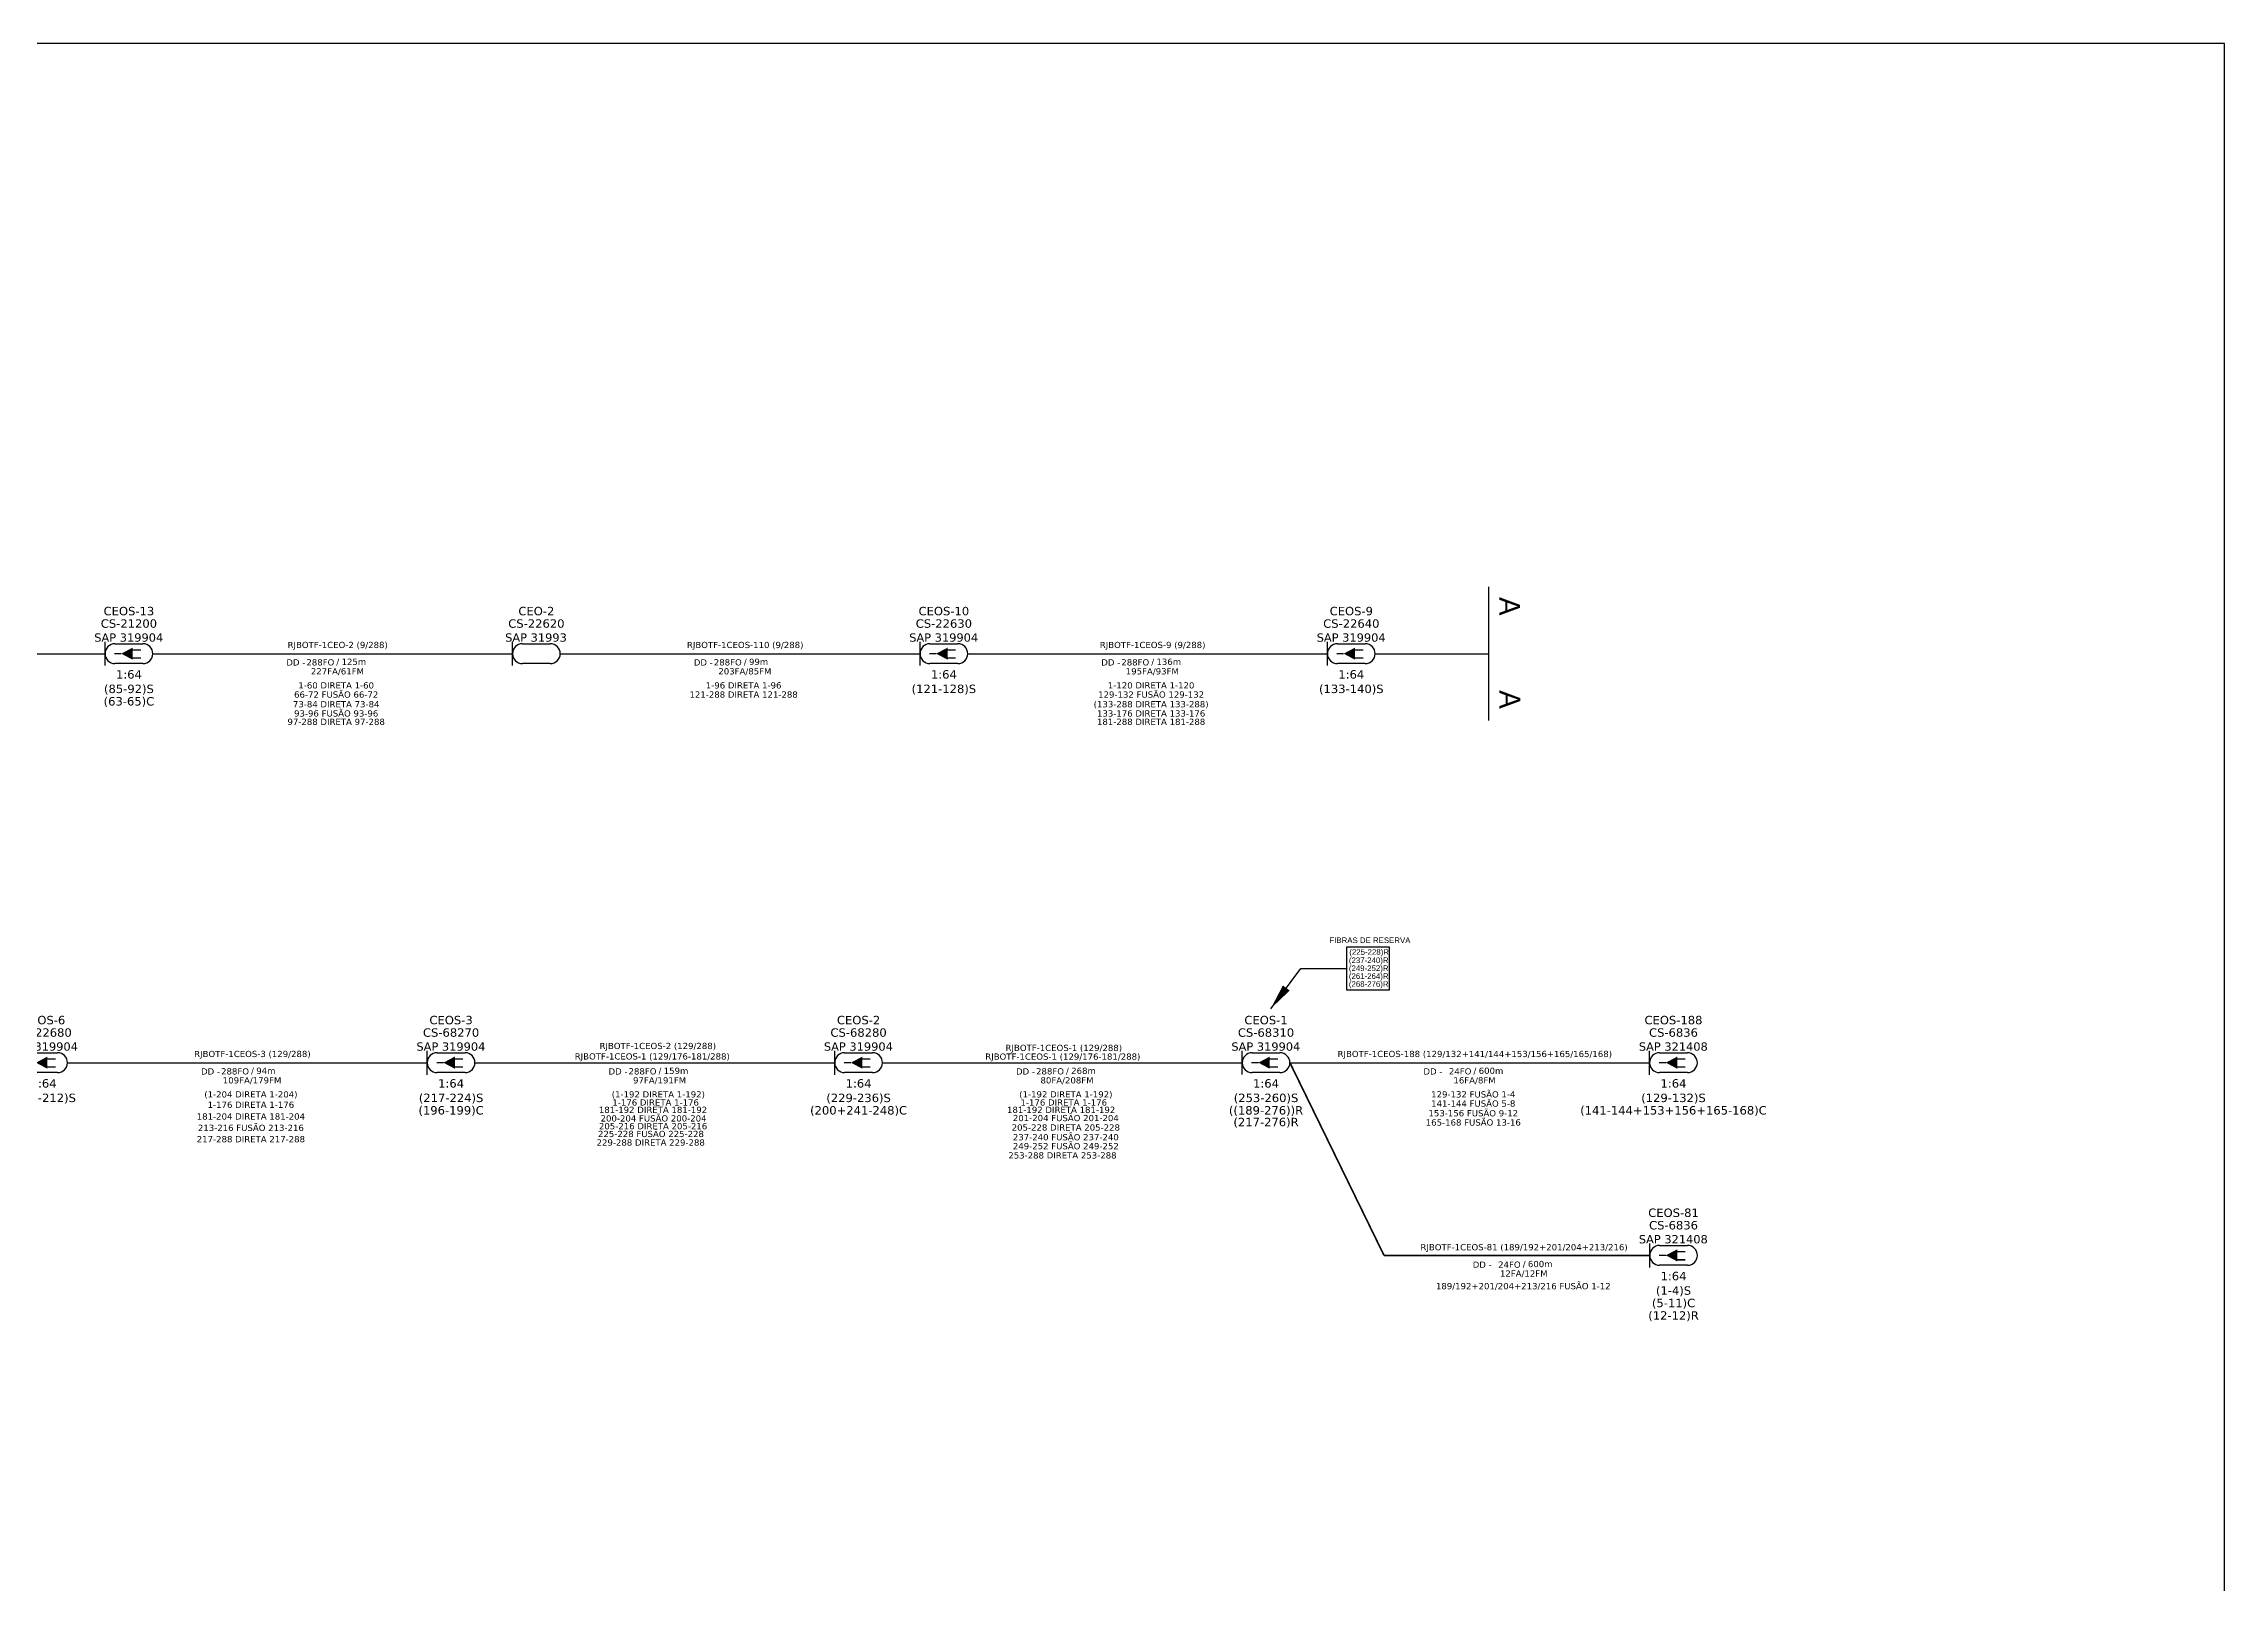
# Model space of a CAD drawing. Header units: metres. Extents: x -1286 to 457, y -500 to 94.
# Drawn here: x -865.4 to -445.1, y -202.8 to 94.2 of the extents above; entities that cross this region are included whole.
import ezdxf
from ezdxf.enums import TextEntityAlignment as Align

# ---------------------------------------------------------------- set-up
doc = ezdxf.new("R2010")
doc.units = ezdxf.units.M
for name, color, linetype in [('20.4-CEO', 1, 'Continuous'), ('20.4-CEOS', 1, 'Continuous'), ('20.5-CABO EM DUTO', 1, 'Continuous'), ('40.0-Reservas', 7, 'Continuous')]:
    doc.layers.add(name, color=color, linetype=linetype)
doc.layers.add('40.1-ETIQUETAS', color=1, linetype='Continuous', lineweight=20)
doc.layers.add('Texto_Cabos', color=1, linetype='Continuous', lineweight=20)
doc.styles.add('ARIAL', font='arial.ttf')
doc.styles.add('siredit', font='verdana.ttf')
doc.dimstyles.get("Standard").update_dxf_attribs({"dimtxt": 0.18, "dimasz": 0.18, "dimexe": 0.18, "dimexo": 0.0625, "dimgap": 0.09, "dimtad": 0, "dimtih": 1, "dimtoh": 1, "dimdec": 4, "dimzin": 0, "dimdsep": 46, "dimtxsty": 'Standard', "dimcen": 0.09, "dimadec": 0, "dimazin": 0, "dimtfac": 1, "dimtdec": 4, "dimtofl": 0, "dimtmove": 0, "dimatfit": 3, "dimfxl": 0, "dimtolj": 1, "dimtzin": 0, "dimarcsym": 0})

# ---------------------------------------------------------------- blocks, each defined once
blk = doc.blocks.new('ETIQUETA_RS5F')
at = {"layer": '40.1-ETIQUETAS', "color": 0, "style": 'siredit'}
blk.add_text('/', height=1.5, dxfattribs=at).set_placement((1.58, -1.95), align=Align.MIDDLE_RIGHT)
for tag, p in [('ETIQUETA_R_SECUNDARIA', (1.21, 2.1)), ('ETIQUETA_R_PRIMARIA', (1.21, 4.1)), ('F_ATIVAS/F_MORTAS', (1.14, -4.24))]:
    blk.add_attdef(tag, text='', height=1.5, dxfattribs=at).set_placement(p, align=Align.MIDDLE_CENTER)
for tag, p in [('TIPO_CABO', (-6.58, -2.12)), ('CAP_CABO', (0.4, -2.09))]:
    blk.add_attdef(tag, text='', height=1.5, dxfattribs=at).set_placement(p, align=Align.MIDDLE_RIGHT)
blk.add_attdef('METROS', text='', height=1.5, dxfattribs=at).set_placement((2.14, -1.95), align=Align.MIDDLE_LEFT)
for tag, p in [('FUSÃO_1', (0.85, -8.39)), ('FUSÃO_2', (0.85, -10.6)), ('FUSÃO_3', (0.85, -12.93)), ('FUSÃO_4', (0.85, -15.14)), ('FUSÃO_5', (0.85, -17.16))]:
    blk.add_attdef(tag, text='', height=1.5, dxfattribs=at).set_placement(p, align=Align.CENTER)
blk = doc.blocks.new('CEOS_UN')
at = {"layer": '20.4-CEOS', "color": 0}
for p, q in [((-9.11, 2.39), (-2.39, 2.39)), ((-2.39, -2.39), (-9.11, -2.39))]:
    blk.add_line(p, q, dxfattribs=at)
for points in [[(-11.5, -2.89), (-11.5, 2.89)], [(-4.96, 0.95), (-2.92, 0.95)], [(-7.6, 0), (-9.22, 0)], [(-4.96, -1.04), (-2.92, -1.04)]]:
    blk.add_lwpolyline(points, dxfattribs=at)
blk.add_lwpolyline([(-7.6, 0, 0, 2.95, 0), (-4.83, 0, 2.95, 2.95, 0)], format="xyseb", dxfattribs=at)
for centre, start, end in [((-9.11, 0), 90, 270), ((-2.39, 0), 270, 90)]:
    blk.add_arc(centre, 2.39, start, end, dxfattribs=at)
at = {"layer": '20.4-CEOS', "color": 7, "style": 'siredit'}
for tag, height, p in [('NOME?', 2.03, (-5.75, 10.27)), ('LOCAL?', 2.03, (-5.75, 7.27)), ('TIPO?', 2, (-8.98, 3.89))]:
    blk.add_attdef(tag, text='', height=height, dxfattribs=at).set_placement(p, align=Align.MIDDLE_CENTER)
for tag, p in [('RACIO_SPLITAGEM', (-5.75, -3.97)), ('FIBRAS_SPLITTER', (-5.75, -7.46)), ('FIBRAS_TOP_C', (-5.75, -10.46)), ('RESERVA_FINAIS', (-5.75, -13.29))]:
    blk.add_attdef(tag, text='', height=2.03, dxfattribs=at).set_placement(p, align=Align.TOP_CENTER)
blk = doc.blocks.new('CEO_UN')
at = {"layer": '20.4-CEO', "color": 0}
for p, q in [((-9.11, 2.39), (-2.39, 2.39)), ((-2.39, -2.39), (-9.11, -2.39))]:
    blk.add_line(p, q, dxfattribs=at)
blk.add_lwpolyline([(-11.5, -2.89), (-11.5, 2.89)], dxfattribs=at)
for centre, start, end in [((-9.11, 0), 90, 270), ((-2.39, 0), 270, 90)]:
    blk.add_arc(centre, 2.39, start, end, dxfattribs=at)
at = {"layer": '20.4-CEO', "color": 7, "style": 'siredit'}
for tag, height, p in [('NOME?', 2.03, (-5.75, 10.27)), ('LOCAL?', 2.03, (-5.75, 7.27)), ('TIPO?', 2, (-9.11, 3.89))]:
    blk.add_attdef(tag, text='', height=height, dxfattribs=at).set_placement(p, align=Align.MIDDLE_CENTER)
blk.add_attdef('FIBRAS_RESERVA', text='', height=2.03, dxfattribs=at).set_placement((-5.75, -3.97), align=Align.TOP_CENTER)

msp = doc.modelspace()

# ---------------------------------------------------------------- linework, layer by layer
at = {"color": 0}
msp.add_line((-606.04, -79.94), (-606.04, -88.27), dxfattribs=at)
msp.add_lwpolyline([(-1286.07, -499.81), (-445.07, -499.81), (-445.07, 94.19), (-1286.07, 94.19)], close=True)
msp.add_lwpolyline([(-586.94, -10.54), (-586.94, -36.26)], dxfattribs=at)
msp.add_lwpolyline([(-614.21, -79.94), (-606.04, -79.94), (-606.04, -88.27), (-614.21, -88.27)], close=True, dxfattribs=at)
at = {"layer": '20.4-CEOS', "color": 7}
for p, q in [((-632.49, -100.33), (-627.11, -100.33)), ((-627.11, -104.15), (-632.49, -104.15))]:
    msp.add_line(p, q, dxfattribs=at)
at = {"layer": '20.4-CEOS', "color": 8}
for p, q in [((-553.94, -137.47), (-548.57, -137.47)), ((-548.57, -141.3), (-553.94, -141.3))]:
    msp.add_line(p, q, dxfattribs=at)
at = {"layer": '20.4-CEOS', "color": 7}
for points in [[(-634.4, -104.55), (-634.4, -99.93)], [(-631.28, -102.24), (-632.57, -102.24)], [(-629.16, -101.48), (-627.53, -101.48)], [(-629.16, -103.07), (-627.53, -103.07)]]:
    msp.add_lwpolyline(points, dxfattribs=at)
msp.add_lwpolyline([(-631.28, -102.24, 0, 2.36, 0), (-629.07, -102.24, 2.36, 2.36, 0)], format="xyseb", dxfattribs=at)
at = {"layer": '20.4-CEOS', "color": 8}
for points in [[(-555.85, -141.69), (-555.85, -137.08)], [(-550.62, -138.62), (-548.99, -138.62)], [(-552.74, -139.38), (-554.03, -139.38)], [(-550.62, -140.22), (-548.99, -140.22)]]:
    msp.add_lwpolyline(points, dxfattribs=at)
msp.add_lwpolyline([(-552.74, -139.38, 0, 2.36, 0), (-550.52, -139.38, 2.36, 2.36, 0)], format="xyseb", dxfattribs=at)
at = {"layer": '20.4-CEOS', "color": 7}
for centre, start, end in [((-632.49, -102.24), 90, 270), ((-627.11, -102.24), 270, 90)]:
    msp.add_arc(centre, 1.91, start, end, dxfattribs=at)
at = {"layer": '20.5-CABO EM DUTO', "color": 0, "linetype": 'ByBlock'}
msp.add_line((-625.2, -102.24), (-555.86, -102.24), dxfattribs=at)
for points in [[(-922.94, -23.4), (-853.59, -23.4)], [(-844.39, -23.4), (-775.05, -23.4)], [(-765.85, -23.4), (-696.5, -23.4)], [(-687.3, -23.4), (-617.96, -23.4)], [(-608.76, -23.4), (-586.94, -23.4)], [(-860.83, -102.24), (-791.49, -102.24)], [(-782.29, -102.24), (-712.94, -102.24)], [(-703.74, -102.24), (-634.4, -102.24)]]:
    msp.add_lwpolyline(points, dxfattribs=at)
at = {"layer": '20.5-CABO EM DUTO', "color": 0, "linetype": 'ByBlock', "const_width": 0.32}
for points in [[(-607.06, -139.38), (-625.2, -102.24)], [(-555.85, -139.38), (-607.06, -139.38)]]:
    msp.add_lwpolyline(points, dxfattribs=at)

# ---------------------------------------------------------------- block references
at = {"layer": '20.4-CEO', "color": 0}
ref = msp.add_blockref('CEO_UN', (-765.85, -23.4), dxfattribs=dict(at, xscale=0.7999999999999999, yscale=0.7999999999999999, zscale=0.7999999999999999))
ref.add_attrib('NOME?', 'CEO-2', dxfattribs={"color": 7, "height": 1.622, "style": 'siredit'}).set_placement((-770.45, -15.19), align=Align.MIDDLE_CENTER)
ref.add_attrib('LOCAL?', 'CS-22620', dxfattribs={"color": 7, "height": 1.622, "style": 'siredit'}).set_placement((-770.45, -17.59), align=Align.MIDDLE_CENTER)
ref.add_attrib('TIPO?', 'SAP 31993', dxfattribs={"color": 7, "height": 1.6, "style": 'siredit'}).set_placement((-770.53, -20.29), align=Align.MIDDLE_CENTER)
at = {"layer": '20.4-CEOS', "color": 0}
ref = msp.add_blockref('CEOS_UN', (-844.39, -23.4), dxfattribs=dict(at, xscale=0.7999999999999999, yscale=0.7999999999999999, zscale=0.7999999999999999))
ref.add_attrib('NOME?', 'CEOS-13', dxfattribs={"color": 7, "height": 1.622, "style": 'siredit'}).set_placement((-848.99, -15.19), align=Align.MIDDLE_CENTER)
ref.add_attrib('LOCAL?', 'CS-21200', dxfattribs={"color": 7, "height": 1.622, "style": 'siredit'}).set_placement((-848.99, -17.59), align=Align.MIDDLE_CENTER)
ref.add_attrib('TIPO?', 'SAP 319904', dxfattribs={"color": 7, "height": 1.6, "style": 'siredit'}).set_placement((-849.03, -20.29), align=Align.MIDDLE_CENTER)
ref.add_attrib('RACIO_SPLITAGEM', '1:64', dxfattribs={"color": 7, "height": 1.622, "style": 'siredit'}).set_placement((-848.99, -26.58), align=Align.TOP_CENTER)
ref.add_attrib('FIBRAS_SPLITTER', '(85-92)S', dxfattribs={"color": 7, "height": 1.622, "style": 'siredit'}).set_placement((-848.99, -29.37), align=Align.TOP_CENTER)
ref.add_attrib('FIBRAS_TOP_C', '(63-65)C', dxfattribs={"color": 7, "height": 1.622, "style": 'siredit'}).set_placement((-848.99, -31.77), align=Align.TOP_CENTER)
ref = msp.add_blockref('CEOS_UN', (-687.3, -23.4), dxfattribs=dict(at, xscale=0.7999999999999999, yscale=0.7999999999999999, zscale=0.7999999999999999))
ref.add_attrib('NOME?', 'CEOS-10', dxfattribs={"color": 7, "height": 1.622, "style": 'siredit'}).set_placement((-691.9, -15.19), align=Align.MIDDLE_CENTER)
ref.add_attrib('LOCAL?', 'CS-22630', dxfattribs={"color": 7, "height": 1.622, "style": 'siredit'}).set_placement((-691.9, -17.59), align=Align.MIDDLE_CENTER)
ref.add_attrib('TIPO?', 'SAP 319904', dxfattribs={"color": 7, "height": 1.6, "style": 'siredit'}).set_placement((-691.94, -20.29), align=Align.MIDDLE_CENTER)
ref.add_attrib('RACIO_SPLITAGEM', '1:64', dxfattribs={"color": 7, "height": 1.622, "style": 'siredit'}).set_placement((-691.9, -26.58), align=Align.TOP_CENTER)
ref.add_attrib('FIBRAS_SPLITTER', '(121-128)S', dxfattribs={"color": 7, "height": 1.622, "style": 'siredit'}).set_placement((-691.9, -29.37), align=Align.TOP_CENTER)
ref = msp.add_blockref('CEOS_UN', (-608.76, -23.4), dxfattribs=dict(at, xscale=0.7999999999999999, yscale=0.7999999999999999, zscale=0.7999999999999999))
ref.add_attrib('NOME?', 'CEOS-9', dxfattribs={"color": 7, "height": 1.622, "style": 'siredit'}).set_placement((-613.36, -15.19), align=Align.MIDDLE_CENTER)
ref.add_attrib('LOCAL?', 'CS-22640', dxfattribs={"color": 7, "height": 1.622, "style": 'siredit'}).set_placement((-613.36, -17.59), align=Align.MIDDLE_CENTER)
ref.add_attrib('TIPO?', 'SAP 319904', dxfattribs={"color": 7, "height": 1.6, "style": 'siredit'}).set_placement((-613.39, -20.29), align=Align.MIDDLE_CENTER)
ref.add_attrib('RACIO_SPLITAGEM', '1:64', dxfattribs={"color": 7, "height": 1.622, "style": 'siredit'}).set_placement((-613.36, -26.58), align=Align.TOP_CENTER)
ref.add_attrib('FIBRAS_SPLITTER', '(133-140)S', dxfattribs={"color": 7, "height": 1.622, "style": 'siredit'}).set_placement((-613.36, -29.37), align=Align.TOP_CENTER)
ref = msp.add_blockref('CEOS_UN', (-860.83, -102.24), dxfattribs=dict(at, xscale=0.7999999999999999, yscale=0.7999999999999999, zscale=0.7999999999999999))
ref.add_attrib('NOME?', 'CEOS-6', dxfattribs={"color": 7, "height": 1.622, "style": 'siredit'}).set_placement((-865.43, -94.03), align=Align.MIDDLE_CENTER)
ref.add_attrib('LOCAL?', 'CS-22680', dxfattribs={"color": 7, "height": 1.622, "style": 'siredit'}).set_placement((-865.43, -96.43), align=Align.MIDDLE_CENTER)
ref.add_attrib('TIPO?', 'SAP 319904', dxfattribs={"color": 7, "height": 1.6, "style": 'siredit'}).set_placement((-865.47, -99.13), align=Align.MIDDLE_CENTER)
ref.add_attrib('RACIO_SPLITAGEM', '1:64', dxfattribs={"color": 7, "height": 1.622, "style": 'siredit'}).set_placement((-865.43, -105.42), align=Align.TOP_CENTER)
ref.add_attrib('FIBRAS_SPLITTER', '(205-212)S', dxfattribs={"color": 7, "height": 1.622, "style": 'siredit'}).set_placement((-865.43, -108.21), align=Align.TOP_CENTER)
ref = msp.add_blockref('CEOS_UN', (-782.29, -102.24), dxfattribs=dict(at, xscale=0.7999999999999999, yscale=0.7999999999999999, zscale=0.7999999999999999))
ref.add_attrib('NOME?', 'CEOS-3', dxfattribs={"color": 7, "height": 1.622, "style": 'siredit'}).set_placement((-786.89, -94.03), align=Align.MIDDLE_CENTER)
ref.add_attrib('LOCAL?', 'CS-68270', dxfattribs={"color": 7, "height": 1.622, "style": 'siredit'}).set_placement((-786.89, -96.43), align=Align.MIDDLE_CENTER)
ref.add_attrib('TIPO?', 'SAP 319904', dxfattribs={"color": 7, "height": 1.6, "style": 'siredit'}).set_placement((-786.93, -99.13), align=Align.MIDDLE_CENTER)
ref.add_attrib('RACIO_SPLITAGEM', '1:64', dxfattribs={"color": 7, "height": 1.622, "style": 'siredit'}).set_placement((-786.89, -105.42), align=Align.TOP_CENTER)
ref.add_attrib('FIBRAS_SPLITTER', '(217-224)S', dxfattribs={"color": 7, "height": 1.622, "style": 'siredit'}).set_placement((-786.89, -108.21), align=Align.TOP_CENTER)
ref.add_attrib('FIBRAS_TOP_C', '(196-199)C', dxfattribs={"color": 7, "height": 1.622, "style": 'siredit'}).set_placement((-786.89, -110.61), align=Align.TOP_CENTER)
ref = msp.add_blockref('CEOS_UN', (-703.74, -102.24), dxfattribs=dict(at, xscale=0.7999999999999999, yscale=0.7999999999999999, zscale=0.7999999999999999))
ref.add_attrib('NOME?', 'CEOS-2', dxfattribs={"color": 7, "height": 1.622, "style": 'siredit'}).set_placement((-708.34, -94.03), align=Align.MIDDLE_CENTER)
ref.add_attrib('LOCAL?', 'CS-68280', dxfattribs={"color": 7, "height": 1.622, "style": 'siredit'}).set_placement((-708.34, -96.43), align=Align.MIDDLE_CENTER)
ref.add_attrib('TIPO?', 'SAP 319904', dxfattribs={"color": 7, "height": 1.6, "style": 'siredit'}).set_placement((-708.38, -99.13), align=Align.MIDDLE_CENTER)
ref.add_attrib('RACIO_SPLITAGEM', '1:64', dxfattribs={"color": 7, "height": 1.622, "style": 'siredit'}).set_placement((-708.34, -105.42), align=Align.TOP_CENTER)
ref.add_attrib('FIBRAS_SPLITTER', '(229-236)S', dxfattribs={"color": 7, "height": 1.622, "style": 'siredit'}).set_placement((-708.34, -108.21), align=Align.TOP_CENTER)
ref.add_attrib('FIBRAS_TOP_C', '(200+241-248)C', dxfattribs={"color": 7, "height": 1.622, "style": 'siredit'}).set_placement((-708.34, -110.61), align=Align.TOP_CENTER)
ref = msp.add_blockref('CEOS_UN', (-546.66, -102.24), dxfattribs=dict(at, xscale=0.7999999999999999, yscale=0.7999999999999999, zscale=0.7999999999999999))
ref.add_attrib('NOME?', 'CEOS-188', dxfattribs={"color": 7, "height": 1.622, "style": 'siredit'}).set_placement((-551.26, -94.03), align=Align.MIDDLE_CENTER)
ref.add_attrib('LOCAL?', 'CS-6836', dxfattribs={"color": 7, "height": 1.622, "style": 'siredit'}).set_placement((-551.26, -96.43), align=Align.MIDDLE_CENTER)
ref.add_attrib('TIPO?', 'SAP 321408', dxfattribs={"color": 7, "height": 1.6, "style": 'siredit'}).set_placement((-551.29, -99.13), align=Align.MIDDLE_CENTER)
ref.add_attrib('RACIO_SPLITAGEM', '1:64', dxfattribs={"color": 7, "height": 1.622, "style": 'siredit'}).set_placement((-551.26, -105.42), align=Align.TOP_CENTER)
ref.add_attrib('FIBRAS_SPLITTER', '(129-132)S', dxfattribs={"color": 7, "height": 1.622, "style": 'siredit'}).set_placement((-551.26, -108.21), align=Align.TOP_CENTER)
ref.add_attrib('FIBRAS_TOP_C', '(141-144+153+156+165-168)C', dxfattribs={"color": 7, "height": 1.622, "style": 'siredit'}).set_placement((-551.26, -110.61), align=Align.TOP_CENTER)
at = {"layer": '20.4-CEOS', "color": 8}
ref = msp.add_blockref('CEOS_UN', (-546.65, -139.38), dxfattribs=dict(at, xscale=0.7999999999999999, yscale=0.7999999999999999, zscale=0.7999999999999999))
ref.add_attrib('NOME?', 'CEOS-81', dxfattribs={"color": 7, "height": 1.622, "style": 'siredit'}).set_placement((-551.25, -131.17), align=Align.MIDDLE_CENTER)
ref.add_attrib('LOCAL?', 'CS-6836', dxfattribs={"color": 7, "height": 1.622, "style": 'siredit'}).set_placement((-551.25, -133.57), align=Align.MIDDLE_CENTER)
ref.add_attrib('TIPO?', 'SAP 321408', dxfattribs={"color": 7, "height": 1.6, "style": 'siredit'}).set_placement((-551.29, -136.27), align=Align.MIDDLE_CENTER)
ref.add_attrib('RACIO_SPLITAGEM', '1:64', dxfattribs={"color": 7, "height": 1.622, "style": 'siredit'}).set_placement((-551.25, -142.56), align=Align.TOP_CENTER)
ref.add_attrib('FIBRAS_SPLITTER', '(1-4)S', dxfattribs={"color": 7, "height": 1.622, "style": 'siredit'}).set_placement((-551.25, -145.35), align=Align.TOP_CENTER)
ref.add_attrib('FIBRAS_TOP_C', '(5-11)C', dxfattribs={"color": 7, "height": 1.622, "style": 'siredit'}).set_placement((-551.25, -147.75), align=Align.TOP_CENTER)
ref.add_attrib('RESERVA_FINAIS', '(12-12)R', dxfattribs={"color": 7, "height": 1.622, "style": 'siredit'}).set_placement((-551.25, -150.16), align=Align.TOP_CENTER)
at = {"layer": '40.1-ETIQUETAS', "color": 0}
ref = msp.add_blockref('ETIQUETA_RS5F', (-809.72, -23.4), dxfattribs=dict(at, xscale=0.7999999999999999, yscale=0.7999999999999999, zscale=0.7999999999999999))
ref.add_attrib('ETIQUETA_R_SECUNDARIA', 'RJBOTF-1CEO-2 (9/288)', dxfattribs={"color": 0, "height": 1.2, "style": 'siredit'}).set_placement((-808.75, -21.72), align=Align.MIDDLE_CENTER)
ref.add_attrib('TIPO_CABO', 'DD -', dxfattribs={"color": 0, "height": 1.2, "style": 'siredit'}).set_placement((-814.99, -25.09), align=Align.MIDDLE_RIGHT)
ref.add_attrib('CAP_CABO', '288FO', dxfattribs={"color": 0, "height": 1.2, "style": 'siredit'}).set_placement((-809.4, -25.07), align=Align.MIDDLE_RIGHT)
ref.add_attrib('METROS', '125m', dxfattribs={"color": 0, "height": 1.2, "style": 'siredit'}).set_placement((-808, -24.96), align=Align.MIDDLE_LEFT)
ref.add_attrib('F_ATIVAS/F_MORTAS', '227FA/61FM', dxfattribs={"color": 0, "height": 1.2, "style": 'siredit'}).set_placement((-808.8, -26.8), align=Align.MIDDLE_CENTER)
ref.add_attrib('FUSÃO_1', '1-60 DIRETA 1-60', dxfattribs={"color": 0, "height": 1.2, "style": 'siredit'}).set_placement((-809.04, -30.11), align=Align.CENTER)
ref.add_attrib('FUSÃO_2', '66-72 FUSÃO 66-72', dxfattribs={"color": 0, "height": 1.2, "style": 'siredit'}).set_placement((-809.04, -31.88), align=Align.CENTER)
ref.add_attrib('FUSÃO_3', '73-84 DIRETA 73-84', dxfattribs={"color": 0, "height": 1.2, "style": 'siredit'}).set_placement((-809.04, -33.75), align=Align.CENTER)
ref.add_attrib('FUSÃO_4', '93-96 FUSÃO 93-96', dxfattribs={"color": 0, "height": 1.2, "style": 'siredit'}).set_placement((-809.04, -35.52), align=Align.CENTER)
ref.add_attrib('FUSÃO_5', '97-288 DIRETA 97-288', dxfattribs={"color": 0, "height": 1.2, "style": 'siredit'}).set_placement((-809.04, -37.13), align=Align.CENTER)
ref = msp.add_blockref('ETIQUETA_RS5F', (-731.17, -23.4), dxfattribs=dict(at, xscale=0.7999999999999999, yscale=0.7999999999999999, zscale=0.7999999999999999))
ref.add_attrib('ETIQUETA_R_SECUNDARIA', 'RJBOTF-1CEOS-110 (9/288)', dxfattribs={"color": 0, "height": 1.2, "style": 'siredit'}).set_placement((-730.2, -21.72), align=Align.MIDDLE_CENTER)
ref.add_attrib('TIPO_CABO', 'DD -', dxfattribs={"color": 0, "height": 1.2, "style": 'siredit'}).set_placement((-736.44, -25.09), align=Align.MIDDLE_RIGHT)
ref.add_attrib('CAP_CABO', '288FO', dxfattribs={"color": 0, "height": 1.2, "style": 'siredit'}).set_placement((-730.86, -25.07), align=Align.MIDDLE_RIGHT)
ref.add_attrib('METROS', '99m', dxfattribs={"color": 0, "height": 1.2, "style": 'siredit'}).set_placement((-729.46, -24.96), align=Align.MIDDLE_LEFT)
ref.add_attrib('F_ATIVAS/F_MORTAS', '203FA/85FM', dxfattribs={"color": 0, "height": 1.2, "style": 'siredit'}).set_placement((-730.26, -26.8), align=Align.MIDDLE_CENTER)
ref.add_attrib('FUSÃO_1', '1-96 DIRETA 1-96', dxfattribs={"color": 0, "height": 1.2, "style": 'siredit'}).set_placement((-730.5, -30.11), align=Align.CENTER)
ref.add_attrib('FUSÃO_2', '121-288 DIRETA 121-288', dxfattribs={"color": 0, "height": 1.2, "style": 'siredit'}).set_placement((-730.5, -31.88), align=Align.CENTER)
ref = msp.add_blockref('ETIQUETA_RS5F', (-652.63, -23.4), dxfattribs=dict(at, xscale=0.7999999999999999, yscale=0.7999999999999999, zscale=0.7999999999999999))
ref.add_attrib('ETIQUETA_R_SECUNDARIA', 'RJBOTF-1CEOS-9 (9/288)', dxfattribs={"color": 0, "height": 1.2, "style": 'siredit'}).set_placement((-651.66, -21.72), align=Align.MIDDLE_CENTER)
ref.add_attrib('TIPO_CABO', 'DD -', dxfattribs={"color": 0, "height": 1.2, "style": 'siredit'}).set_placement((-657.9, -25.09), align=Align.MIDDLE_RIGHT)
ref.add_attrib('CAP_CABO', '288FO', dxfattribs={"color": 0, "height": 1.2, "style": 'siredit'}).set_placement((-652.31, -25.07), align=Align.MIDDLE_RIGHT)
ref.add_attrib('METROS', '136m', dxfattribs={"color": 0, "height": 1.2, "style": 'siredit'}).set_placement((-650.92, -24.96), align=Align.MIDDLE_LEFT)
ref.add_attrib('F_ATIVAS/F_MORTAS', '195FA/93FM', dxfattribs={"color": 0, "height": 1.2, "style": 'siredit'}).set_placement((-651.72, -26.8), align=Align.MIDDLE_CENTER)
ref.add_attrib('FUSÃO_1', '1-120 DIRETA 1-120', dxfattribs={"color": 0, "height": 1.2, "style": 'siredit'}).set_placement((-651.95, -30.11), align=Align.CENTER)
ref.add_attrib('FUSÃO_2', '129-132 FUSÃO 129-132', dxfattribs={"color": 0, "height": 1.2, "style": 'siredit'}).set_placement((-651.95, -31.88), align=Align.CENTER)
ref.add_attrib('FUSÃO_3', '(133-288 DIRETA 133-288)', dxfattribs={"color": 0, "height": 1.2, "style": 'siredit'}).set_placement((-651.95, -33.75), align=Align.CENTER)
ref.add_attrib('FUSÃO_4', '133-176 DIRETA 133-176', dxfattribs={"color": 0, "height": 1.2, "style": 'siredit'}).set_placement((-651.95, -35.52), align=Align.CENTER)
ref.add_attrib('FUSÃO_5', '181-288 DIRETA 181-288', dxfattribs={"color": 0, "height": 1.2, "style": 'siredit'}).set_placement((-651.95, -37.13), align=Align.CENTER)
ref = msp.add_blockref('ETIQUETA_RS5F', (-826.16, -102.24), dxfattribs=dict(at, xscale=0.7999999999999999, yscale=0.7999999999999999, zscale=0.7999999999999999))
ref.add_attrib('ETIQUETA_R_SECUNDARIA', 'RJBOTF-1CEOS-3 (129/288)', dxfattribs={"color": 0, "height": 1.2, "style": 'siredit'}).set_placement((-825.19, -100.56), align=Align.MIDDLE_CENTER)
ref.add_attrib('TIPO_CABO', 'DD -', dxfattribs={"color": 0, "height": 1.2, "style": 'siredit'}).set_placement((-831.43, -103.93), align=Align.MIDDLE_RIGHT)
ref.add_attrib('CAP_CABO', '288FO', dxfattribs={"color": 0, "height": 1.2, "style": 'siredit'}).set_placement((-825.84, -103.91), align=Align.MIDDLE_RIGHT)
ref.add_attrib('METROS', '94m', dxfattribs={"color": 0, "height": 1.2, "style": 'siredit'}).set_placement((-824.45, -103.8), align=Align.MIDDLE_LEFT)
ref.add_attrib('F_ATIVAS/F_MORTAS', '109FA/179FM', dxfattribs={"color": 0, "height": 1.2, "style": 'siredit'}).set_placement((-825.25, -105.64), align=Align.MIDDLE_CENTER)
ref.add_attrib('FUSÃO_1', '(1-204 DIRETA 1-204)', dxfattribs={"color": 0, "height": 1.2, "style": 'siredit'}).set_placement((-825.48, -108.95), align=Align.CENTER)
ref.add_attrib('FUSÃO_2', '213-216 FUSÃO 213-216', dxfattribs={"color": 0, "height": 1.2, "style": 'siredit'}).set_placement((-825.48, -115.4), align=Align.CENTER)
ref.add_attrib('FUSÃO_3', '217-288 DIRETA 217-288', dxfattribs={"color": 0, "height": 1.2, "style": 'siredit'}).set_placement((-825.48, -117.59), align=Align.CENTER)
ref.add_attrib('FUSÃO_4', '1-176 DIRETA 1-176', dxfattribs={"color": 0, "height": 1.2, "style": 'siredit'}).set_placement((-825.48, -110.95), align=Align.CENTER)
ref.add_attrib('FUSÃO_5', '181-204 DIRETA 181-204', dxfattribs={"color": 0, "height": 1.2, "style": 'siredit'}).set_placement((-825.48, -113.21), align=Align.CENTER)
ref = msp.add_blockref('ETIQUETA_RS5F', (-747.62, -102.24), dxfattribs=dict(at, xscale=0.7999999999999999, yscale=0.7999999999999999, zscale=0.7999999999999999))
ref.add_attrib('ETIQUETA_R_SECUNDARIA', 'RJBOTF-1CEOS-2 (129/288)', dxfattribs={"color": 0, "height": 1.2, "style": 'siredit'}).set_placement((-747.05, -99.02), align=Align.MIDDLE_CENTER)
ref.add_attrib('TIPO_CABO', 'DD -', dxfattribs={"color": 0, "height": 1.2, "style": 'siredit'}).set_placement((-752.88, -103.93), align=Align.MIDDLE_RIGHT)
ref.add_attrib('CAP_CABO', '288FO', dxfattribs={"color": 0, "height": 1.2, "style": 'siredit'}).set_placement((-747.3, -103.91), align=Align.MIDDLE_RIGHT)
ref.add_attrib('METROS', '159m', dxfattribs={"color": 0, "height": 1.2, "style": 'siredit'}).set_placement((-745.9, -103.8), align=Align.MIDDLE_LEFT)
ref.add_attrib('F_ATIVAS/F_MORTAS', '97FA/191FM', dxfattribs={"color": 0, "height": 1.2, "style": 'siredit'}).set_placement((-746.7, -105.64), align=Align.MIDDLE_CENTER)
ref.add_attrib('FUSÃO_1', '(1-192 DIRETA 1-192)', dxfattribs={"color": 0, "height": 1.2, "style": 'siredit'}).set_placement((-746.94, -108.95), align=Align.CENTER)
ref.add_attrib('FUSÃO_2', '200-204 FUSÃO 200-204', dxfattribs={"color": 0, "height": 1.2, "style": 'siredit'}).set_placement((-747.86, -113.58), align=Align.CENTER)
ref.add_attrib('FUSÃO_3', '205-216 DIRETA 205-216', dxfattribs={"color": 0, "height": 1.2, "style": 'siredit'}).set_placement((-747.95, -115.08), align=Align.CENTER)
ref.add_attrib('FUSÃO_4', '225-228 FUSÃO 225-228', dxfattribs={"color": 0, "height": 1.2, "style": 'siredit'}).set_placement((-748.36, -116.58), align=Align.CENTER)
ref.add_attrib('FUSÃO_5', '229-288 DIRETA 229-288', dxfattribs={"color": 0, "height": 1.2, "style": 'siredit'}).set_placement((-748.41, -118.23), align=Align.CENTER)
ref = msp.add_blockref('ETIQUETA_RS5F', (-669.07, -102.24), dxfattribs=dict(at, xscale=0.7999999999999999, yscale=0.7999999999999999, zscale=0.7999999999999999))
ref.add_attrib('ETIQUETA_R_SECUNDARIA', 'RJBOTF-1CEOS-1 (129/288)', dxfattribs={"color": 0, "height": 1.2, "style": 'siredit'}).set_placement((-668.78, -99.39), align=Align.MIDDLE_CENTER)
ref.add_attrib('TIPO_CABO', 'DD -', dxfattribs={"color": 0, "height": 1.2, "style": 'siredit'}).set_placement((-674.34, -103.93), align=Align.MIDDLE_RIGHT)
ref.add_attrib('CAP_CABO', '288FO', dxfattribs={"color": 0, "height": 1.2, "style": 'siredit'}).set_placement((-668.75, -103.91), align=Align.MIDDLE_RIGHT)
ref.add_attrib('METROS', '268m', dxfattribs={"color": 0, "height": 1.2, "style": 'siredit'}).set_placement((-667.36, -103.8), align=Align.MIDDLE_LEFT)
ref.add_attrib('F_ATIVAS/F_MORTAS', '80FA/208FM', dxfattribs={"color": 0, "height": 1.2, "style": 'siredit'}).set_placement((-668.16, -105.64), align=Align.MIDDLE_CENTER)
ref.add_attrib('FUSÃO_1', '(1-192 DIRETA 1-192)', dxfattribs={"color": 0, "height": 1.2, "style": 'siredit'}).set_placement((-668.39, -108.95), align=Align.CENTER)
ref.add_attrib('FUSÃO_2', '201-204 FUSÃO 201-204', dxfattribs={"color": 0, "height": 1.2, "style": 'siredit'}).set_placement((-668.39, -113.51), align=Align.CENTER)
ref.add_attrib('FUSÃO_3', '205-228 DIRETA 205-228', dxfattribs={"color": 0, "height": 1.2, "style": 'siredit'}).set_placement((-668.39, -115.33), align=Align.CENTER)
ref.add_attrib('FUSÃO_4', '237-240 FUSÃO 237-240', dxfattribs={"color": 0, "height": 1.2, "style": 'siredit'}).set_placement((-668.39, -117.2), align=Align.CENTER)
ref.add_attrib('FUSÃO_5', '249-252 FUSÃO 249-252', dxfattribs={"color": 0, "height": 1.2, "style": 'siredit'}).set_placement((-668.39, -118.93), align=Align.CENTER)
ref = msp.add_blockref('ETIQUETA_RS5F', (-590.53, -102.24), dxfattribs=dict(at, xscale=0.7999999999999999, yscale=0.7999999999999999, zscale=0.7999999999999999))
ref.add_attrib('ETIQUETA_R_SECUNDARIA', 'RJBOTF-1CEOS-188 (129/132+141/144+153/156+165/165/168)', dxfattribs={"color": 0, "height": 1.2, "style": 'siredit'}).set_placement((-589.56, -100.56), align=Align.MIDDLE_CENTER)
ref.add_attrib('TIPO_CABO', 'DD -', dxfattribs={"color": 0, "height": 1.2, "style": 'siredit'}).set_placement((-595.8, -103.93), align=Align.MIDDLE_RIGHT)
ref.add_attrib('CAP_CABO', '24FO', dxfattribs={"color": 0, "height": 1.2, "style": 'siredit'}).set_placement((-590.21, -103.91), align=Align.MIDDLE_RIGHT)
ref.add_attrib('METROS', '600m', dxfattribs={"color": 0, "height": 1.2, "style": 'siredit'}).set_placement((-588.81, -103.8), align=Align.MIDDLE_LEFT)
ref.add_attrib('F_ATIVAS/F_MORTAS', '16FA/8FM', dxfattribs={"color": 0, "height": 1.2, "style": 'siredit'}).set_placement((-589.61, -105.64), align=Align.MIDDLE_CENTER)
ref.add_attrib('FUSÃO_1', '129-132 FUSÃO 1-4', dxfattribs={"color": 0, "height": 1.2, "style": 'siredit'}).set_placement((-589.85, -108.95), align=Align.CENTER)
ref.add_attrib('FUSÃO_2', '141-144 FUSÃO 5-8', dxfattribs={"color": 0, "height": 1.2, "style": 'siredit'}).set_placement((-589.85, -110.72), align=Align.CENTER)
ref.add_attrib('FUSÃO_3', '153-156 FUSÃO 9-12', dxfattribs={"color": 0, "height": 1.2, "style": 'siredit'}).set_placement((-589.85, -112.59), align=Align.CENTER)
ref.add_attrib('FUSÃO_4', '165-168 FUSÃO 13-16', dxfattribs={"color": 0, "height": 1.2, "style": 'siredit'}).set_placement((-589.85, -114.36), align=Align.CENTER)
ref = msp.add_blockref('ETIQUETA_RS5F', (-581.03, -139.49), dxfattribs=dict(at, xscale=0.7999999999999999, yscale=0.7999999999999999, zscale=0.7999999999999999))
ref.add_attrib('ETIQUETA_R_SECUNDARIA', 'RJBOTF-1CEOS-81 (189/192+201/204+213/216)', dxfattribs={"color": 0, "height": 1.2, "style": 'siredit'}).set_placement((-580.06, -137.81), align=Align.MIDDLE_CENTER)
ref.add_attrib('TIPO_CABO', 'DD -', dxfattribs={"color": 0, "height": 1.2, "style": 'siredit'}).set_placement((-586.3, -141.18), align=Align.MIDDLE_RIGHT)
ref.add_attrib('CAP_CABO', '24FO', dxfattribs={"color": 0, "height": 1.2, "style": 'siredit'}).set_placement((-580.72, -141.17), align=Align.MIDDLE_RIGHT)
ref.add_attrib('METROS', '600m', dxfattribs={"color": 0, "height": 1.2, "style": 'siredit'}).set_placement((-579.32, -141.05), align=Align.MIDDLE_LEFT)
ref.add_attrib('F_ATIVAS/F_MORTAS', '12FA/12FM', dxfattribs={"color": 0, "height": 1.2, "style": 'siredit'}).set_placement((-580.12, -142.89), align=Align.MIDDLE_CENTER)
ref.add_attrib('FUSÃO_2', '189/192+201/204+213/216 FUSÃO 1-12', dxfattribs={"color": 0, "height": 1.2, "style": 'siredit'}).set_placement((-580.21, -145.91), align=Align.CENTER)

# ---------------------------------------------------------------- texts
at = {"char_height": 4, "width": 148.045, "attachment_point": 1, "rotation": 270}
for insert in [(-580.85, -12.48), (-580.8, -30.45)]:
    msp.add_mtext('A', dxfattribs=dict(at, insert=insert))
at = {"layer": '20.4-CEOS', "color": 7, "style": 'siredit'}
for s, height, p in [('CS-68310', 1.622, (-629.8, -96.43)), ('CEOS-1', 1.622, (-629.8, -94.03)), ('SAP 319904', 1.6, (-629.84, -99.13))]:
    msp.add_text(s, height=height, dxfattribs=at).set_placement(p, align=Align.MIDDLE_CENTER)
for s, p in [('(253-260)S', (-629.8, -108.21)), ('1:64', (-629.8, -105.42)), ('((189-276))R', (-629.8, -110.61)), ('(217-276)R', (-629.8, -112.87))]:
    msp.add_text(s, height=1.622, dxfattribs=at).set_placement(p, align=Align.TOP_CENTER)
at = {"layer": '40.0-Reservas', "color": 7, "lineweight": 18, "attachment_point": 1, "style": 'ARIAL'}
for s, insert, char_height, width in [('FIBRAS DE RESERVA', (-617.58, -78.1), 1.0817, 18.4403), ('(237-240)R', (-613.83, -81.96), 1.082, 16.1166), ('(249-252)R', (-613.83, -83.5), 1.082, 16.2404), ('(225-228)R', (-613.75, -80.37), 1.082, 16.2404), ('(261-264)R', (-613.83, -85.01), 1.082, 16.1166), ('(268-276)R', (-613.83, -86.53), 1.082, 16.2404)]:
    msp.add_mtext(s, dxfattribs=dict(at, insert=insert, char_height=char_height, width=width))
at = {"layer": '40.1-ETIQUETAS', "color": 0, "char_height": 1.2, "attachment_point": 1, "style": 'siredit'}
for s, insert, width in [('RJBOTF-1CEOS-1 (129/176-181/288)', (-763.06, -100.43), 32.0735), ('RJBOTF-1CEOS-1 (129/176-181/288)', (-683.92, -100.47), 32.0735), ('1-176 DIRETA 1-176', (-755.8, -109.31), 26.2422), ('1-176 DIRETA 1-176', (-677.13, -109.31), 26.2422), ('181-192 DIRETA 181-192', (-758.4, -110.73), 29.4443), ('181-192 DIRETA 181-192', (-679.73, -110.73), 29.4443)]:
    msp.add_mtext(s, dxfattribs=dict(at, insert=insert, width=width))
at = {"layer": 'Texto_Cabos', "color": 0, "linetype": 'Continuous', "style": 'siredit'}
msp.add_text('253-288 DIRETA 253-288', height=1.2, dxfattribs=at).set_placement((-679.48, -120.71))

# ---------------------------------------------------------------- leaders
at = {"color": 0}
msp.add_leader([(-628.9, -91.84), (-623.08, -84.1), (-614.21, -84.1)], dimstyle='Standard', override={"dimasz": 5, "dimgap": 0.09, "dimtad": 0}, dxfattribs=at)

doc.saveas('drawing.dxf')
